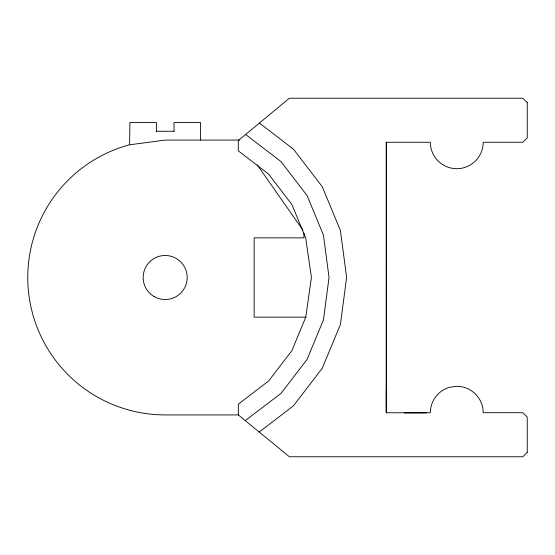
<?xml version="1.0" encoding="UTF-8"?>
<svg xmlns="http://www.w3.org/2000/svg" width="555" height="555" viewBox="0 0 555 555"><rect width="100%" height="100%" fill="white"/><g stroke="black" fill="none" stroke-linecap="round" stroke-linejoin="round"><path stroke-width="0.83" d="M527.243 452.367L522.838 456.772L289.391 456.765L238.331 414.925L165.175 414.925A137.425 137.425 0 0 1 129.613 144.758L129.939 122.454L156.371 122.454L156.371 131.264M173.993 131.264L173.993 122.454L200.417 122.454L200.417 140.075M238.331 414.932L238.331 404.207L268.634 380.952L291.888 350.649L305.77 317.141L311.417 277.493L305.687 237.852L291.826 204.379L268.585 174.09L238.296 150.849L238.296 140.54L289.391 98.221L522.845 98.228L527.25 102.633M303.925 233.142L303.925 237.859L254.155 237.859L254.155 317.148L306.006 317.148M386.294 411.761L386.294 389.908M527.243 452.374L527.243 417.124L522.838 412.719L483.197 412.719A26.432 26.432 0 0 0 456.772 386.301L449.932 387.196A26.432 26.432 0 0 0 430.34 412.726L386.294 412.774L386.301 142.274M527.25 102.626L527.25 137.869L522.845 142.274L483.204 142.267A26.432 26.432 0 0 1 456.772 168.699A26.432 26.432 0 0 1 430.347 142.267L386.169 142.274M259.234 432.054L293.463 405.788L322.302 368.208L340.423 324.453L346.611 277.493L340.43 230.54L322.302 186.778L293.47 149.205L259.4 123.057M245.268 420.607L281.038 393.356L307.082 359.425L323.447 319.902L329.032 277.493L323.454 235.084L307.082 195.568L281.045 161.63L245.636 134.463M129.939 144.758L165.182 140.075L239.885 140.075M156.115 131.264L174.249 131.264M404.352 412.941L426.379 412.941M257.263 164.897L302.933 230.152M386.301 142.191L386.294 412.816M386.294 266.483L386.294 266.858M386.294 288.135L386.294 288.51M154.165 296.578A22.027 22.027 0 0 0 187.201 277.5A22.027 22.027 0 0 0 154.165 258.429A22.027 22.027 0 0 0 154.165 296.578"/></g></svg>
